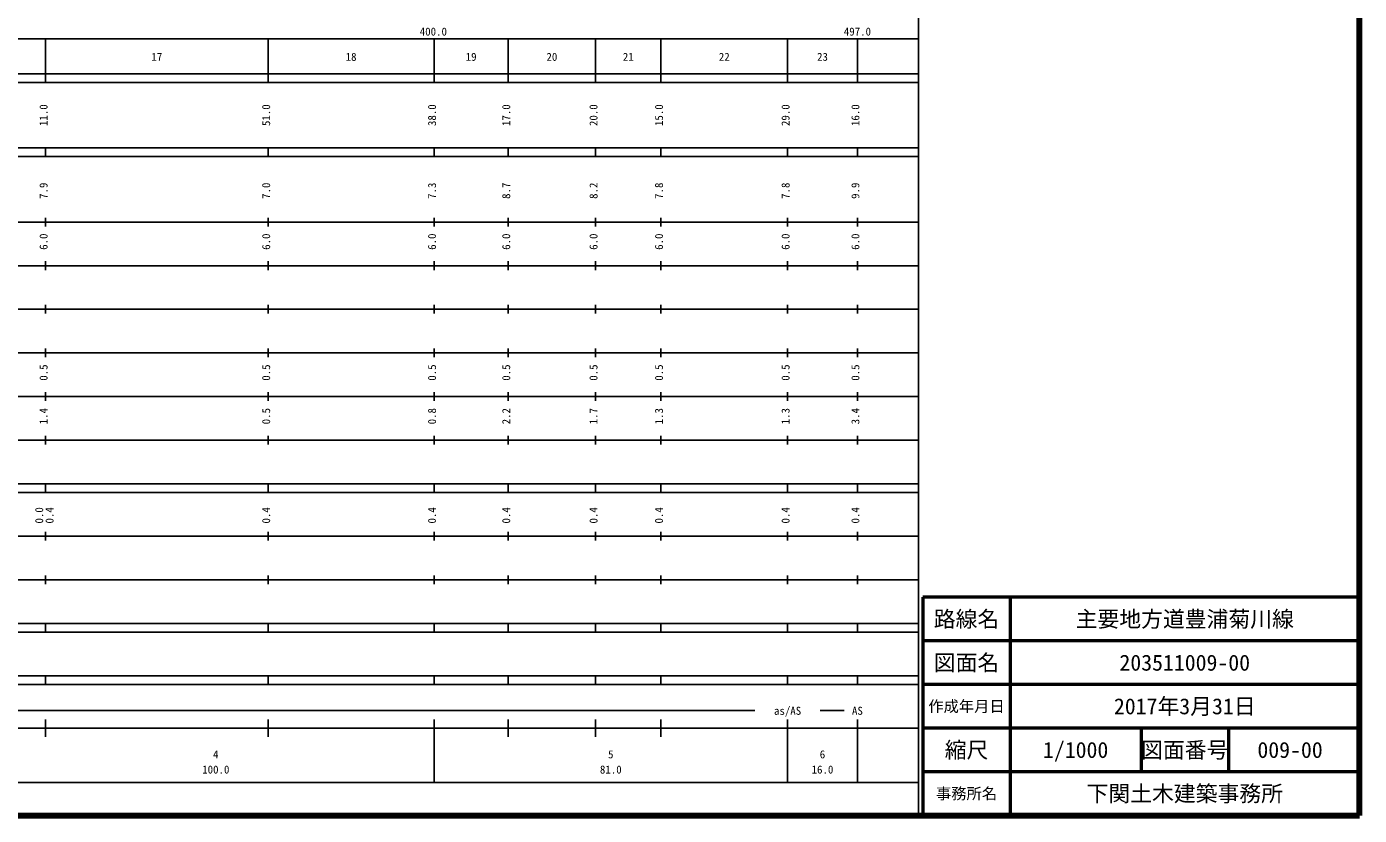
# Model space of a CAD drawing. Units: millimetres on the paper, enlarged 1000 times. Extents: x 40000 to 680000, y 20000 to 380000.
# Drawn here: x 374665 to 680000, y 20000 to 200792 of the extents above; entities that cross this region are included whole.
import ezdxf
from ezdxf.enums import TextEntityAlignment as Align

# ---------------------------------------------------------------- set-up
doc = ezdxf.new("R2010")
doc.units = ezdxf.units.MM
doc.header["$LTSCALE"] = 1000
for name, color, linetype, lineweight in [('M-TTL', 2, 'Continuous', 140), ('M-TTL-BAND', 7, 'Continuous', 25), ('M-TTL-FRAM', 2, 'Continuous', 50), ('M-TTL-LINE', 7, 'Continuous', 50)]:
    doc.layers.add(name, color=color, linetype=linetype, lineweight=lineweight)
doc.layers.add('M-TTL-TXT', color=7, linetype='Continuous')
doc.styles.add('ＭＳ ゴシック', font='')
doc.styles.get('ＭＳ ゴシック').set_extended_font_data('MS Gothic')

msp = doc.modelspace()

# ---------------------------------------------------------------- linework, layer by layer
at = {"layer": 'M-TTL'}
for p, q in [((680000, 20000), (680000, 380000)), ((40000, 20000), (680000, 20000))]:
    msp.add_line(p, q, dxfattribs=at)
at = {"layer": 'M-TTL-BAND'}
for p, q in [((579000, 20000), (579000, 370000)), ((68000, 198000), (579000, 198000)), ((379000, 188000), (379000, 198000)), ((430000, 188000), (430000, 198000)), ((468000, 188000), (468000, 198000)), ((485000, 188000), (485000, 198000)), ((505000, 188000), (505000, 198000)), ((520000, 188000), (520000, 198000)), ((549000, 188000), (549000, 198000)), ((565000, 188000), (565000, 198000)), ((40000, 190000), (579000, 190000)), ((40000, 188000), (579000, 188000)), ((40000, 173000), (579000, 173000)), ((40000, 171000), (579000, 171000)), ((379000, 171000), (379000, 173000)), ((430000, 171000), (430000, 173000)), ((468000, 171000), (468000, 173000)), ((485000, 171000), (485000, 173000)), ((505000, 171000), (505000, 173000)), ((520000, 171000), (520000, 173000)), ((549000, 171000), (549000, 173000)), ((565000, 171000), (565000, 173000)), ((40000, 156000), (579000, 156000)), ((379000, 155000), (379000, 157000)), ((430000, 155000), (430000, 157000)), ((468000, 155000), (468000, 157000)), ((485000, 155000), (485000, 157000)), ((505000, 155000), (505000, 157000)), ((520000, 155000), (520000, 157000)), ((549000, 155000), (549000, 157000)), ((565000, 155000), (565000, 157000)), ((379000, 145000), (379000, 147000)), ((430000, 145000), (430000, 147000)), ((468000, 145000), (468000, 147000)), ((485000, 145000), (485000, 147000)), ((505000, 145000), (505000, 147000)), ((520000, 145000), (520000, 147000)), ((549000, 145000), (549000, 147000)), ((565000, 145000), (565000, 147000)), ((46000, 146000), (579000, 146000)), ((52000, 136000), (579000, 136000)), ((379000, 135000), (379000, 137000)), ((430000, 135000), (430000, 137000)), ((468000, 135000), (468000, 137000)), ((485000, 135000), (485000, 137000)), ((505000, 135000), (505000, 137000)), ((520000, 135000), (520000, 137000)), ((549000, 135000), (549000, 137000)), ((565000, 135000), (565000, 137000)), ((46000, 126000), (579000, 126000)), ((379000, 125000), (379000, 127000)), ((430000, 125000), (430000, 127000)), ((468000, 125000), (468000, 127000)), ((485000, 125000), (485000, 127000)), ((505000, 125000), (505000, 127000)), ((520000, 125000), (520000, 127000)), ((549000, 125000), (549000, 127000)), ((565000, 125000), (565000, 127000)), ((379000, 115000), (379000, 117000)), ((430000, 115000), (430000, 117000)), ((468000, 115000), (468000, 117000)), ((485000, 115000), (485000, 117000)), ((505000, 115000), (505000, 117000)), ((520000, 115000), (520000, 117000)), ((549000, 115000), (549000, 117000)), ((565000, 115000), (565000, 117000)), ((52000, 116000), (579000, 116000)), ((379000, 105000), (379000, 107000)), ((430000, 105000), (430000, 107000)), ((468000, 105000), (468000, 107000)), ((485000, 105000), (485000, 107000)), ((505000, 105000), (505000, 107000)), ((520000, 105000), (520000, 107000)), ((549000, 105000), (549000, 107000)), ((565000, 105000), (565000, 107000)), ((46000, 106000), (579000, 106000)), ((40000, 96000), (579000, 96000)), ((379000, 94000), (379000, 96000)), ((430000, 94000), (430000, 96000)), ((468000, 94000), (468000, 96000)), ((485000, 94000), (485000, 96000)), ((505000, 94000), (505000, 96000)), ((520000, 94000), (520000, 96000)), ((549000, 94000), (549000, 96000)), ((565000, 94000), (565000, 96000)), ((40000, 94000), (579000, 94000)), ((49000, 84000), (579000, 84000)), ((379000, 83000), (379000, 85000)), ((430000, 83000), (430000, 85000)), ((468000, 83000), (468000, 85000)), ((485000, 83000), (485000, 85000)), ((505000, 83000), (505000, 85000)), ((520000, 83000), (520000, 85000)), ((549000, 83000), (549000, 85000)), ((565000, 83000), (565000, 85000)), ((40000, 74000), (579000, 74000)), ((379000, 73000), (379000, 75000)), ((430000, 73000), (430000, 75000)), ((468000, 73000), (468000, 75000)), ((485000, 73000), (485000, 75000)), ((505000, 73000), (505000, 75000)), ((520000, 73000), (520000, 75000)), ((549000, 73000), (549000, 75000)), ((565000, 73000), (565000, 75000)), ((40000, 64000), (579000, 64000)), ((40000, 62000), (579000, 62000)), ((379000, 62000), (379000, 64000)), ((430000, 62000), (430000, 64000)), ((468000, 62000), (468000, 64000)), ((485000, 62000), (485000, 64000)), ((505000, 62000), (505000, 64000)), ((520000, 62000), (520000, 64000)), ((549000, 62000), (549000, 64000)), ((565000, 62000), (565000, 64000)), ((40000, 52000), (579000, 52000)), ((379000, 50000), (379000, 52000)), ((430000, 50000), (430000, 52000)), ((468000, 50000), (468000, 52000)), ((485000, 50000), (485000, 52000)), ((505000, 50000), (505000, 52000)), ((520000, 50000), (520000, 52000)), ((549000, 50000), (549000, 52000)), ((565000, 50000), (565000, 52000)), ((40000, 50000), (579000, 50000)), ((71000, 44000), (541500, 44000)), ((556500, 44000), (562000, 44000)), ((40000, 40000), (579000, 40000)), ((379000, 38000), (379000, 42000)), ((430000, 38000), (430000, 42000)), ((468000, 27500), (468000, 42000)), ((485000, 38000), (485000, 42000)), ((505000, 38000), (505000, 42000)), ((520000, 38000), (520000, 42000)), ((549000, 27500), (549000, 42000)), ((565000, 27500), (565000, 42000)), ((68000, 27500), (579000, 27500))]:
    msp.add_line(p, q, dxfattribs=at)
at = {"layer": 'M-TTL-FRAM'}
for p, q in [((680000, 70000), (580000, 70000)), ((580000, 70000), (580000, 20000))]:
    msp.add_line(p, q, dxfattribs=at)
at = {"layer": 'M-TTL-LINE'}
for p, q in [((600000, 70000), (600000, 20000)), ((680000, 60000), (580000, 60000)), ((680000, 50000), (580000, 50000)), ((680000, 40000), (580000, 40000)), ((630000, 40000), (630000, 30000)), ((650000, 40000), (650000, 30000)), ((680000, 30000), (580000, 30000))]:
    msp.add_line(p, q, dxfattribs=at)

# ---------------------------------------------------------------- texts
at = {"layer": 'M-TTL-BAND', "style": 'ＭＳ ゴシック'}
for s, p in [('400.0', (467844, 198195)), ('497.0', (565000, 198195)), ('17', (404500, 192405)), ('18', (449000, 192405)), ('19', (476500, 192405)), ('20', (495000, 192405)), ('21', (512500, 192405)), ('22', (534500, 192405)), ('23', (557000, 192405)), ('as/AS', (549000, 42500)), ('AS', (565000, 42500)), ('4', (418000, 32523)), ('5', (508500, 32523)), ('6', (557000, 32523)), ('100.0', (418000, 29033)), ('81.0', (508500, 29033)), ('16.0', (557000, 29033))]:
    msp.add_text(s, height=1833, dxfattribs=at).set_placement(p, align=Align.BOTTOM_CENTER)
for s, p in [('11.0', (380000, 180500)), ('51.0', (431000, 180500)), ('38.0', (469000, 180500)), ('17.0', (486000, 180500)), ('20.0', (506000, 180500)), ('15.0', (521000, 180500)), ('29.0', (550000, 180500)), ('16.0', (566000, 180500)), ('7.9', (380000, 163174)), ('7.0', (431000, 163174)), ('7.3', (469000, 163174)), ('8.7', (486000, 163174)), ('8.2', (506000, 163174)), ('7.8', (521000, 163174)), ('7.8', (550000, 163174)), ('9.9', (566000, 163174)), ('6.0', (380000, 151500)), ('6.0', (431000, 151500)), ('6.0', (469000, 151500)), ('6.0', (486000, 151500)), ('6.0', (506000, 151500)), ('6.0', (521000, 151500)), ('6.0', (550000, 151500)), ('6.0', (566000, 151500)), ('0.5', (380000, 121500)), ('0.5', (431000, 121500)), ('0.5', (469000, 121500)), ('0.5', (486000, 121500)), ('0.5', (506000, 121500)), ('0.5', (521000, 121500)), ('0.5', (550000, 121500)), ('0.5', (566000, 121500)), ('1.4', (380000, 111500)), ('0.5', (431000, 111500)), ('0.8', (469000, 111500)), ('2.2', (486000, 111500)), ('1.7', (506000, 111500)), ('1.3', (521000, 111500)), ('1.3', (550000, 111500)), ('3.4', (566000, 111500)), ('0.0', (379000, 88764)), ('0.4', (381370, 88764)), ('0.4', (431000, 88764)), ('0.4', (469000, 88764)), ('0.4', (486000, 88764)), ('0.4', (506000, 88764)), ('0.4', (521000, 88764)), ('0.4', (550000, 88764)), ('0.4', (566000, 88764))]:
    msp.add_text(s, height=1833, rotation=90, dxfattribs=at).set_placement(p, align=Align.BOTTOM_CENTER)
at = {"layer": 'M-TTL-TXT', "style": 'ＭＳ ゴシック'}
for s, height, p in [('路線名', 3666, (590000, 65000)), ('路線名', 3666, (590000, 65000)), ('主要地方道豊浦菊川線', 3666, (640000, 65000)), ('図面名', 3666, (590000, 55000)), ('図面名', 3666, (590000, 55000)), ('203511009-00', 3666, (640000, 55000)), ('作成年月日', 2566, (590000, 45000)), ('作成年月日', 2566, (590000, 45000)), ('2017年3月31日', 3666, (640000, 45000)), ('縮尺', 3666, (590000, 35000)), ('縮尺', 3666, (590000, 35000)), ('1/1000', 3666, (615000, 35000)), ('図面番号', 3666, (640000, 35000)), ('図面番号', 3666, (640000, 35000)), ('009-00', 3666, (664125, 35000)), ('事務所名', 2566, (590000, 25000)), ('事務所名', 2566, (590000, 25000)), ('下関土木建築事務所', 3666, (640000, 25000))]:
    msp.add_text(s, height=height, dxfattribs=at).set_placement(p, align=Align.MIDDLE_CENTER)

doc.saveas('drawing.dxf')
